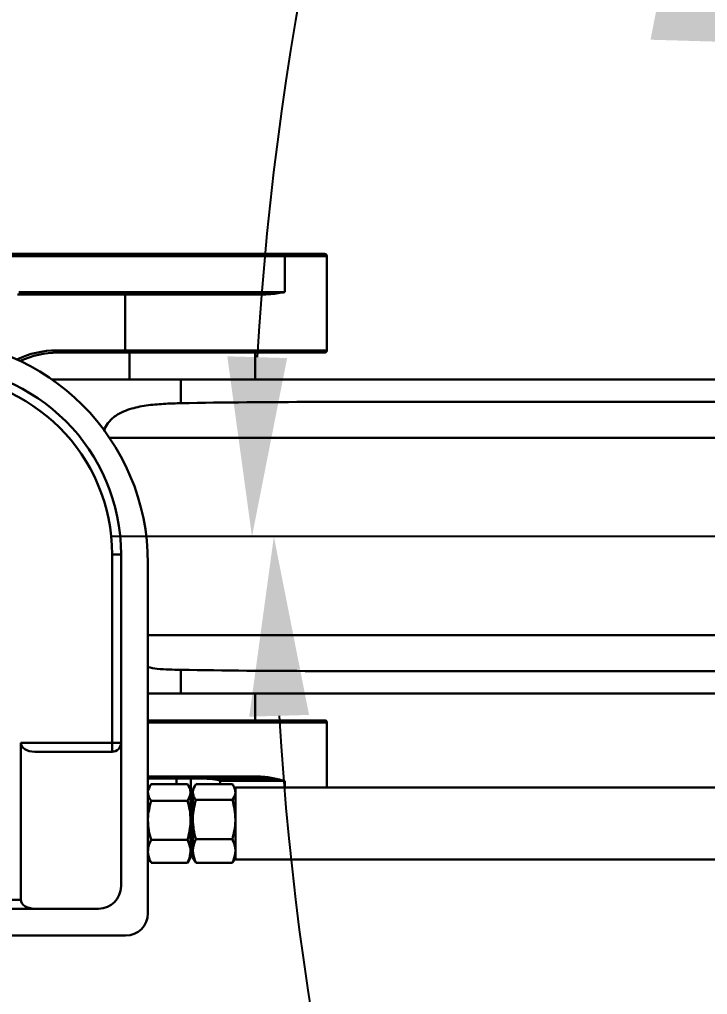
# Model space of a CAD drawing. Header units: millimetres. Extents: x 8 to 22425, y -1213 to 4973.
# Drawn here: x 17370.5 to 17523.8, y 1035.4 to 1252.8 of the extents above; entities that cross this region are included whole.
import ezdxf

# ---------------------------------------------------------------- set-up
doc = ezdxf.new("R2010")
doc.units = ezdxf.units.MM
doc.header["$PDSIZE"] = -1
doc.styles.get("Standard").update_dxf_attribs({"font": 'hyswlongfangsong.ttf'})
doc.dimstyles.new('ISO-25', dxfattribs={"dimscale": 25, "dimtxt": 3.5, "dimasz": 1.6, "dimexe": 1.25, "dimexo": 0.625, "dimtad": 1, "dimdec": 0, "dimzin": 9, "dimdsep": 46, "dimtxsty": 'Standard', "dimcen": 2.5, "dimadec": 0, "dimazin": 2, "dimtfac": 1, "dimtdec": 0, "dimtofl": 0, "dimtmove": 0, "dimatfit": 3, "dimfxl": 1, "dimarcsym": 0})

# ---------------------------------------------------------------- blocks, each defined once
blk = doc.blocks.new('*D155')
at = {"color": 0, "lineweight": -2, "transparency": 16777216}
blk.add_line((17071.24, 1508.66), (16806.76, 1603.25), dxfattribs=at)
at = {"color": 0, "transparency": 16777216}
blk.add_solid([(16809, 1609.52), (16804.51, 1596.97), (16769.09, 1616.72)], dxfattribs=at)
at = {"layer": 'Defpoints', "color": 0, "transparency": 16777216}
for p in [(16769.09, 1616.72), (18108.99, 1137.54)]:
    blk.add_point(p, dxfattribs=at)
at = {"color": 0, "transparency": 16777216, "insert": (16977.82, 1605.13), "char_height": 87.5, "attachment_point": 5, "rotation": 340.3218}
blk.add_mtext('R1423', dxfattribs=at)
blk = doc.blocks.new('*D156')
at = {"color": 0, "lineweight": -2, "transparency": 16777216}
blk.add_line((18093.36, 1137.54), (17391.04, 1137.54), dxfattribs=at)
blk.add_arc((18108.99, 1137.54), 686.7, 33.33795, 176.66205, dxfattribs=at)
at = {"color": 0, "transparency": 16777216}
for points in [[(18688.36, 1518.43), (18677.01, 1511.43), (18703.68, 1480.89)], [(17430.12, 1177.33), (17416.79, 1177.72), (17422.29, 1137.54)]]:
    blk.add_solid(points, dxfattribs=at)
at = {"layer": 'Defpoints', "color": 0, "transparency": 16777216}
for p in [(19341.34, 1849.04), (18228.23, 1813.8), (18600.89, 1421.54), (18108.99, 1137.54), (18129.47, 1137.54)]:
    blk.add_point(p, dxfattribs=at)
at = {"color": 0, "transparency": 16777216, "insert": (17699.38, 1761.11), "char_height": 87.5, "attachment_point": 5, "rotation": 33.3}
blk.add_mtext('150°', dxfattribs=at)
blk = doc.blocks.new('*D157')
at = {"color": 0, "lineweight": -2, "transparency": 16777216}
blk.add_line((18093.36, 1137.54), (17395.92, 1137.54), dxfattribs=at)
blk.add_arc((18108.99, 1137.54), 681.81, 183.36185, 326.63815, dxfattribs=at)
at = {"color": 0, "transparency": 16777216}
for points in [[(17421.68, 1097.36), (17435.01, 1097.75), (17427.17, 1137.54)], [(18672.78, 766.09), (18684.12, 759.09), (18699.46, 796.63)]]:
    blk.add_solid(points, dxfattribs=at)
at = {"layer": 'Defpoints', "color": 0, "transparency": 16777216}
for p in [(18108.99, 1137.54), (18129.47, 1137.54), (18600.89, 853.54), (18227.38, 466.08), (19341.34, 426.04)]:
    blk.add_point(p, dxfattribs=at)
at = {"color": 0, "transparency": 16777216, "insert": (17761.79, 620.93), "char_height": 87.5, "attachment_point": 5, "rotation": 326.0959}
blk.add_mtext('150°', dxfattribs=at)
blk = doc.blocks.new('*D158')
at = {"color": 0, "lineweight": -2, "transparency": 16777216}
for p, q in [((17092, 1337.53), (17512.42, 1254.86)), ((18108.99, 1075.04), (18108.99, 1200.04)), ((18046.49, 1137.54), (18171.49, 1137.54))]:
    blk.add_line(p, q, dxfattribs=at)
at = {"color": 0, "transparency": 16777216}
blk.add_solid([(17513.7, 1261.4), (17511.13, 1248.32), (17551.66, 1247.14)], dxfattribs=at)
at = {"layer": 'Defpoints', "color": 0, "transparency": 16777216}
for p in [(17551.66, 1247.14), (18108.99, 1137.54)]:
    blk.add_point(p, dxfattribs=at)
at = {"color": 0, "transparency": 16777216, "insert": (17200.44, 1376.72), "char_height": 87.5, "attachment_point": 5, "rotation": 348.8745}
blk.add_mtext('R568', dxfattribs=at)

msp = doc.modelspace()

# ---------------------------------------------------------------- linework, layer by layer
at = {"color": 161, "linetype": 'Continuous', "lineweight": 30, "true_color": 0x67adff}
for p, q in [((17320.92, 1200.54), (17429.23, 1200.54)), ((17429.23, 1200.54), (17438.49, 1200.54)), ((17429.58, 1200.04), (17321.26, 1200.04)), ((17429.58, 1200.04), (17429.58, 1192.04)), ((17438.99, 1200.04), (17429.58, 1200.04)), ((17438.99, 1179.04), (17438.99, 1200.04)), ((17425.27, 1191.54), (17369.99, 1191.54)), ((17370.34, 1192.04), (17429.58, 1192.04)), ((17394.02, 1179.04), (17394.02, 1191.54)), ((17378.76, 1179.04), (17394.02, 1179.04)), ((17394.27, 1178.54), (17379.01, 1178.54)), ((17394.02, 1179.04), (17438.99, 1179.04)), ((17438.49, 1178.54), (17394.27, 1178.54)), ((17394.99, 1178.54), (17394.99, 1172.54)), ((17422.99, 1172.54), (17422.99, 1178.54)), ((17377.72, 1172.54), (17406.45, 1172.54)), ((17406.45, 1167.26), (17406.45, 1172.54)), ((17406.45, 1172.54), (18087.29, 1172.54)), ((17436.03, 1167.54), (18087.29, 1167.54)), ((17390.53, 1159.54), (18363.06, 1159.54)), ((17393.1, 1133.54), (17391.1, 1133.54)), ((17391.1, 1091.54), (17391.1, 1133.54)), ((17393.1, 1091.54), (17393.1, 1133.54)), ((17399.1, 1131.54), (17399.1, 1053.54)), ((17399.1, 1115.54), (18363.06, 1115.54)), ((17406.45, 1102.54), (17406.45, 1107.82)), ((18087.29, 1107.54), (17436.03, 1107.54)), ((17399.1, 1102.54), (17406.45, 1102.54)), ((17406.45, 1102.54), (18087.29, 1102.54)), ((17422.99, 1096.54), (17422.99, 1102.54)), ((17399.1, 1096.54), (17438.49, 1096.54)), ((17438.99, 1096.04), (17399.1, 1096.04)), ((17438.99, 1081.54), (17438.99, 1096.04)), ((17370.77, 1091.54), (17370.77, 1056.54)), ((17370.77, 1091.54), (17391.1, 1091.54)), ((17391.1, 1091.54), (17391.1, 1089.54)), ((17391.1, 1091.54), (17393.1, 1091.54)), ((17393.1, 1059.54), (17393.1, 1091.54)), ((17373.85, 1089.54), (17391.1, 1089.54)), ((17399.1, 1084.04), (17423.36, 1084.04)), ((17405.46, 1083.54), (17399.1, 1083.54)), ((17405.46, 1083.54), (17408.65, 1083.54)), ((17405.46, 1082.3), (17405.46, 1083.54)), ((17411.94, 1083.54), (17408.65, 1083.54)), ((17408.65, 1083.54), (17408.65, 1078.54)), ((17411.94, 1083.54), (17423.6, 1083.54)), ((17415.21, 1083.04), (17415.21, 1082.28)), ((17429.58, 1083.04), (17415.21, 1083.04)), ((17429.58, 1083.04), (17429.58, 1081.54)), ((17399.57, 1081.96), (17399.1, 1081.16)), ((17407.92, 1082.3), (17399.78, 1082.3)), ((17408.6, 1081.16), (17408.15, 1081.94)), ((17408.6, 1081.16), (17408.6, 1080.46)), ((17409.53, 1081.89), (17409.1, 1081.16)), ((17409.1, 1080.53), (17409.1, 1081.16)), ((17417.92, 1082.28), (17409.78, 1082.28)), ((17418.6, 1081.16), (17418.2, 1081.86)), ((17968.6, 1081.54), (17418.6, 1081.54)), ((17418.6, 1081.54), (17418.6, 1072.68)), ((17407.92, 1078.62), (17399.78, 1078.62)), ((17408.6, 1080.46), (17408.6, 1074.25)), ((17409.1, 1078.54), (17408.6, 1078.54)), ((17409.1, 1074.41), (17409.1, 1080.53)), ((17417.92, 1078.78), (17409.78, 1078.78)), ((17408.6, 1074.25), (17408.6, 1067.32)), ((17409.1, 1067.42), (17409.1, 1074.41)), ((17418.6, 1072.68), (17418.6, 1065.54)), ((17407.92, 1069.87), (17399.78, 1069.87)), ((17417.92, 1070.04), (17409.78, 1070.04)), ((17408.6, 1068.54), (17409.1, 1068.54)), ((17399.1, 1065.92), (17399.57, 1065.12)), ((17408.15, 1065.14), (17408.6, 1065.92)), ((17408.6, 1067.32), (17408.6, 1065.92)), ((17409.1, 1065.92), (17409.1, 1067.42)), ((17409.1, 1065.92), (17409.53, 1065.19)), ((17418.2, 1065.22), (17418.6, 1065.92)), ((17418.6, 1065.54), (17968.6, 1065.54)), ((17399.64, 1065.15), (17399.78, 1064.78)), ((17407.92, 1064.78), (17399.78, 1064.78)), ((17407.92, 1064.78), (17408.13, 1065.16)), ((17409.6, 1065.23), (17409.78, 1064.8)), ((17417.92, 1064.8), (17409.78, 1064.8)), ((17417.92, 1064.8), (17418.17, 1065.24)), ((17325.32, 1054.54), (17388.1, 1054.54)), ((17333.18, 1056.54), (17370.77, 1056.54)), ((17394.1, 1048.54), (17325.32, 1048.54))]:
    msp.add_line(p, q, dxfattribs=at)
at = {"color": 161, "linetype": 'Continuous', "lineweight": 30, "true_color": 0x67adff, "flags": 128}
for points in [[(17379.01, 1178.54), (17378.96, 1178.55), (17378.91, 1178.58), (17378.87, 1178.62), (17378.83, 1178.69), (17378.8, 1178.76), (17378.78, 1178.85), (17378.76, 1178.94), (17378.76, 1179.04)], [(17394.27, 1178.54), (17394.22, 1178.55), (17394.17, 1178.58), (17394.13, 1178.62), (17394.09, 1178.69), (17394.06, 1178.76), (17394.04, 1178.85), (17394.02, 1178.94), (17394.02, 1179.04)], [(17423.36, 1084.04), (17423.36, 1083.94), (17423.38, 1083.85), (17423.4, 1083.76), (17423.43, 1083.69), (17423.47, 1083.62), (17423.51, 1083.58), (17423.55, 1083.55), (17423.6, 1083.54)]]:
    msp.add_lwpolyline(points, dxfattribs=at)
at = {"color": 161, "linetype": 'Continuous', "lineweight": 30, "true_color": 0x67adff}
for centre, radius, start, end in [((17429.14, 1200.11), 0.444, 351.45, 77.4734), ((17438.49, 1200.04), 0.5, 0, 90), ((17349.1, 1131.54), 50, 0, 90), ((17438.49, 1179.04), 0.5, 270, 0), ((17351.1, 1133.54), 42, 0, 90), ((17351.1, 1133.54), 40, 0, 90), ((17438.49, 1096.04), 0.5, 0, 90), ((17391.1, 1091.54), 2, 270, 0), ((17388.1, 1059.54), 5, 270, 0), ((17394.1, 1053.54), 5, 270, 0)]:
    msp.add_arc(centre, radius, start, end, dxfattribs=at)
for centre, major_axis, ratio, start_param, end_param in [((17378.76, 1158.54), (20.51, 0), 0.999378, 1.570796, 2.018482), ((17379.01, 1158.54), (20.01, 0), 0.999362, 1.570796, 2.004731), ((17436.03, 1159.54), (113.26, 0), 0.070633, 1.570796, 1.835044), ((17436.03, 1115.54), (113.26, 0), 0.070633, 4.448141, 4.712389), ((17373.85, 1091.54), (3.08, 0), 0.649408, 3.141593, 4.712389), ((17373.85, 1056.54), (3.08, 0), 0.649408, 3.141593, 4.712389)]:
    msp.add_ellipse(centre, major_axis=major_axis, ratio=ratio, start_param=start_param, end_param=end_param, dxfattribs=at)
for points, knots in [([(17429.58, 1192.04), (17429.57, 1192.04), (17429.45, 1192.02), (17428.36, 1191.83), (17426.94, 1191.58), (17425.54, 1191.55), (17425.27, 1191.54)], [0, 0, 0, 0, 0.006299, 0.089487, 0.818323, 1, 1, 1, 1]), ([(17389.34, 1161.02), (17389.35, 1161.11), (17389.46, 1161.79), (17390.3, 1163.08), (17391.74, 1164.46), (17393.6, 1165.45), (17396, 1166.28), (17399.17, 1166.87), (17402.87, 1167.16), (17405.33, 1167.23), (17406.45, 1167.26)], [0, 0, 0, 0, 0.014127, 0.101899, 0.229066, 0.333971, 0.439125, 0.63581, 0.832906, 1, 1, 1, 1]), ([(17406.45, 1107.82), (17404.67, 1107.83), (17402.15, 1107.85), (17399.79, 1108.26), (17399.1, 1108.38)], [0, 0, 0, 0, 0.708451, 1, 1, 1, 1]), ([(17415.21, 1083.04), (17415.21, 1083.04), (17415.21, 1083.04), (17415.21, 1083.05), (17415.2, 1083.06), (17415.15, 1083.09), (17414.93, 1083.16), (17414.03, 1083.35), (17412.99, 1083.52), (17412.07, 1083.54), (17411.94, 1083.54)], [0, 0, 0, 0, 0.001135, 0.002646, 0.005485, 0.015921, 0.057269, 0.222024, 0.882563, 1, 1, 1, 1]), ([(17423.36, 1084.04), (17423.93, 1084.01), (17425.56, 1083.94), (17427.63, 1083.51), (17429.06, 1083.17), (17429.57, 1083.04), (17429.58, 1083.04)], [0, 0, 0, 0, 0.2535474, 0.7259216, 0.9955437, 1, 1, 1, 1]), ([(17429.58, 1083.04), (17429.57, 1083.04), (17429.05, 1083.1), (17427.62, 1083.28), (17425.64, 1083.49), (17424.13, 1083.53), (17423.6, 1083.54)], [0, 0, 0, 0, 0.004497, 0.274765, 0.747668, 1, 1, 1, 1]), ([(17399.1, 1080.46), (17399.1, 1080.5), (17399.11, 1081.12), (17399.46, 1081.73), (17399.78, 1082.3)], [0, 0, 0, 0, 0.0702102, 1, 1, 1, 1]), ([(17407.92, 1082.3), (17408.11, 1082), (17408.5, 1081.4), (17408.57, 1080.77), (17408.6, 1080.46)], [0, 0, 0, 0, 0.495449, 1, 1, 1, 1]), ([(17409.1, 1080.53), (17409.1, 1080.57), (17409.11, 1081.16), (17409.46, 1081.74), (17409.78, 1082.28)], [0, 0, 0, 0, 0.070218, 1, 1, 1, 1]), ([(17417.92, 1082.28), (17418.11, 1081.99), (17418.5, 1081.42), (17418.57, 1080.83), (17418.6, 1080.53)], [0, 0, 0, 0, 0.4954656, 1, 1, 1, 1]), ([(17399.78, 1078.62), (17399.59, 1078.92), (17399.21, 1079.52), (17399.14, 1080.15), (17399.1, 1080.46)], [0, 0, 0, 0, 0.4954485, 1, 1, 1, 1]), ([(17399.1, 1074.25), (17399.1, 1074.35), (17399.11, 1075.83), (17399.46, 1077.28), (17399.78, 1078.62)], [0, 0, 0, 0, 0.070221, 1, 1, 1, 1]), ([(17408.6, 1080.46), (17408.6, 1080.42), (17408.59, 1079.8), (17408.25, 1079.19), (17407.92, 1078.62)], [0, 0, 0, 0, 0.070211, 1, 1, 1, 1]), ([(17407.92, 1078.62), (17408.11, 1077.91), (17408.5, 1076.48), (17408.57, 1074.99), (17408.6, 1074.25)], [0, 0, 0, 0, 0.495456, 1, 1, 1, 1]), ([(17409.78, 1078.78), (17409.59, 1079.06), (17409.21, 1079.63), (17409.14, 1080.23), (17409.1, 1080.53)], [0, 0, 0, 0, 0.495466, 1, 1, 1, 1]), ([(17409.1, 1074.41), (17409.1, 1074.51), (17409.11, 1075.98), (17409.46, 1077.43), (17409.78, 1078.78)], [0, 0, 0, 0, 0.070223, 1, 1, 1, 1]), ([(17418.6, 1080.53), (17418.6, 1080.48), (17418.59, 1079.89), (17418.25, 1079.31), (17417.92, 1078.78)], [0, 0, 0, 0, 0.070218, 1, 1, 1, 1]), ([(17417.92, 1078.78), (17418.11, 1078.07), (17418.5, 1076.63), (17418.57, 1075.15), (17418.6, 1074.41)], [0, 0, 0, 0, 0.495457, 1, 1, 1, 1]), ([(17399.78, 1069.87), (17399.59, 1070.58), (17399.21, 1072.01), (17399.14, 1073.5), (17399.1, 1074.25)], [0, 0, 0, 0, 0.49546, 1, 1, 1, 1]), ([(17408.6, 1074.25), (17408.6, 1074.14), (17408.59, 1072.66), (17408.25, 1071.21), (17407.92, 1069.87)], [0, 0, 0, 0, 0.07022, 1, 1, 1, 1]), ([(17409.78, 1070.04), (17409.59, 1070.75), (17409.21, 1072.18), (17409.14, 1073.66), (17409.1, 1074.41)], [0, 0, 0, 0, 0.495458, 1, 1, 1, 1]), ([(17418.6, 1074.41), (17418.6, 1074.3), (17418.59, 1072.83), (17418.25, 1071.38), (17417.92, 1070.04)], [0, 0, 0, 0, 0.070222, 1, 1, 1, 1]), ([(17399.1, 1067.32), (17399.11, 1067.53), (17399.14, 1068.39), (17399.51, 1069.23), (17399.78, 1069.87)], [0, 0, 0, 0, 0.235072, 1, 1, 1, 1]), ([(17407.92, 1069.87), (17408.2, 1069.23), (17408.56, 1068.39), (17408.6, 1067.53), (17408.6, 1067.32)], [0, 0, 0, 0, 0.764927, 1, 1, 1, 1]), ([(17409.1, 1067.42), (17409.11, 1067.63), (17409.14, 1068.51), (17409.51, 1069.38), (17409.78, 1070.04)], [0, 0, 0, 0, 0.235078, 1, 1, 1, 1]), ([(17417.92, 1070.04), (17418.2, 1069.38), (17418.56, 1068.51), (17418.6, 1067.63), (17418.6, 1067.42)], [0, 0, 0, 0, 0.764922, 1, 1, 1, 1]), ([(17399.78, 1064.78), (17399.7, 1064.96), (17399.3, 1065.79), (17399.19, 1066.65), (17399.1, 1067.32)], [0, 0, 0, 0, 0.21511, 1, 1, 1, 1]), ([(17408.6, 1067.32), (17408.52, 1066.65), (17408.41, 1065.79), (17408.01, 1064.96), (17407.92, 1064.78)], [0, 0, 0, 0, 0.78489, 1, 1, 1, 1]), ([(17409.78, 1064.8), (17409.7, 1064.98), (17409.3, 1065.84), (17409.19, 1066.72), (17409.1, 1067.42)], [0, 0, 0, 0, 0.2151048, 1, 1, 1, 1]), ([(17418.6, 1067.42), (17418.52, 1066.72), (17418.41, 1065.84), (17418.01, 1064.98), (17417.92, 1064.8)], [0, 0, 0, 0, 0.7848952, 1, 1, 1, 1])]:
    msp.add_open_spline(points, degree=3, knots=knots, dxfattribs=at)

# ---------------------------------------------------------------- dimensions: what is measured, and where the dimension line sits
for base, line1, line2, picture, middle in [((18228.23, 1813.8), ((18600.89, 1421.54), (19341.34, 1849.04)), ((18108.99, 1137.54), (18129.47, 1137.54)), '*D156', (17731.98, 1711.48)), ((18227.38, 466.08), ((18108.99, 1137.54), (18129.47, 1137.54)), ((18600.89, 853.54), (19341.34, 426.04)), '*D157', (17728.67, 571.65))]:
    dim = msp.add_angular_dim_2l(base=base, line1=line1, line2=line2, dimstyle='ISO-25')
    dim.commit()
    dim.dimension.update_dxf_attribs({"geometry": picture, "text_midpoint": middle, "dimtype": 162})
for mpoint, picture, middle in [((16769.09, 1616.72), '*D155', (16957.83, 1549.22)), ((17551.66, 1247.14), '*D158', (17188.99, 1318.46))]:
    dim = msp.add_radius_dim(center=(18108.99, 1137.54), mpoint=mpoint, dimstyle='ISO-25')
    dim.commit()
    dim.dimension.update_dxf_attribs({"geometry": picture, "text_midpoint": middle, "dimtype": 164})

doc.saveas('drawing.dxf')
